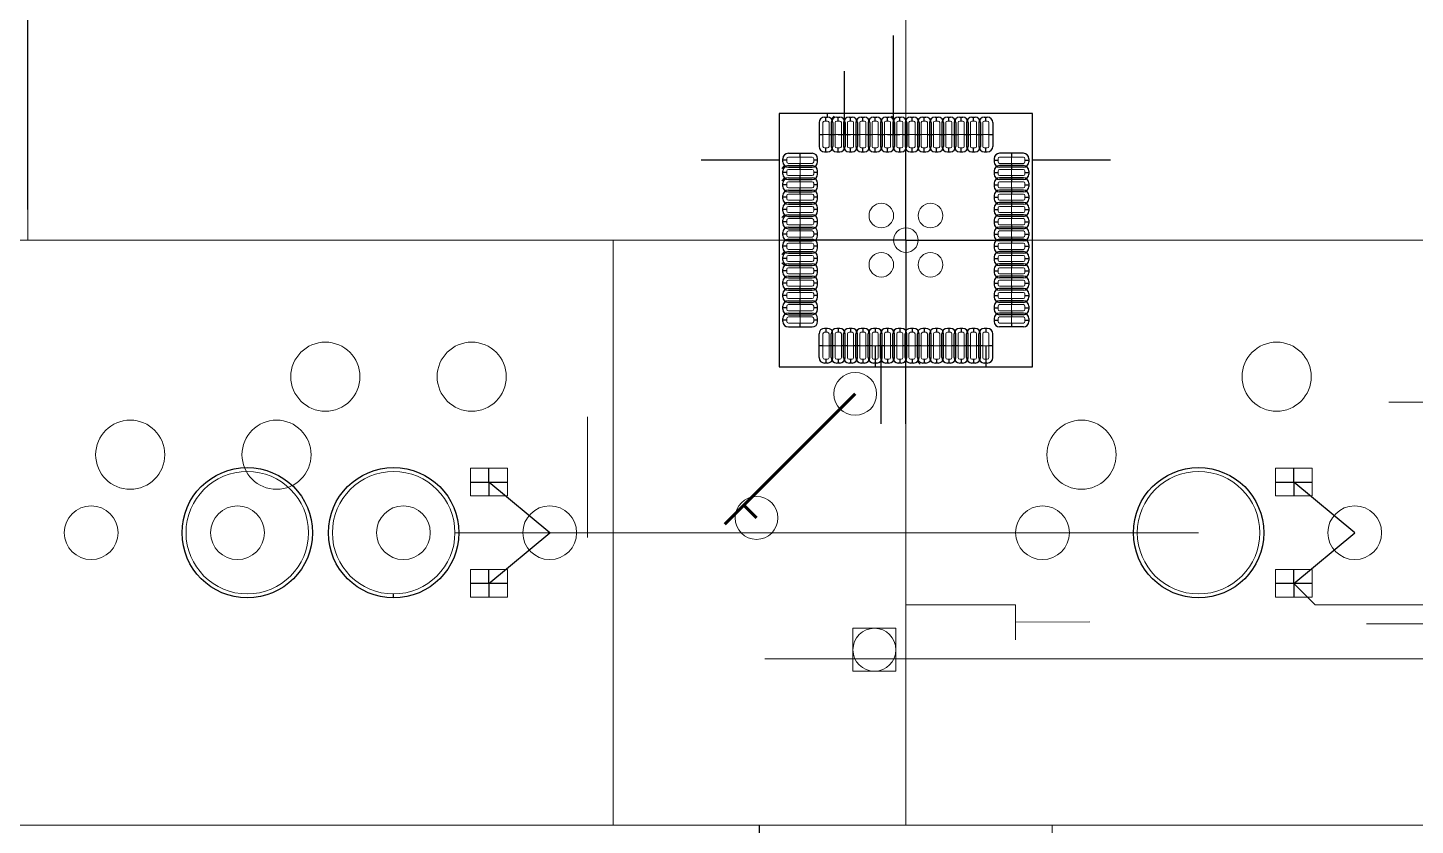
# Model space of a CAD drawing. Header units: millimetres. Extents: x -44 to 130, y -98 to 17.
# Drawn here: x -19.05 to 26.1, y -28.58 to -2.61 of the extents above; entities that cross this region are included whole.
import ezdxf

# ---------------------------------------------------------------- set-up
doc = ezdxf.new("R2010")
doc.units = ezdxf.units.MM
for name, color, linetype, lineweight, true_color in [('coponent footprints', 7, 'Continuous', 5, 0x000000), ('edge cuts', 2, 'Continuous', 25, 0xffff00), ('traces back 0.2mm', 94, 'Continuous', 20, 0x008000), ('traces back 0.6mm', 94, 'Continuous', 60, 0x008000), ('traces front 0.2mm', 14, 'Continuous', 20, 0x800000)]:
    doc.layers.add(name, color=color, linetype=linetype, lineweight=lineweight, true_color=true_color)
doc.layers.add('helplines', color=4, linetype='Continuous', true_color=0x00ffff)

msp = doc.modelspace()

# ---------------------------------------------------------------- linework, layer by layer
at = {"layer": 'coponent footprints'}
for p, q in [((-19.05, -9.525), (-19.05, 9.525)), ((9.525, -9.525), (9.525, 9.525)), ((6.825, -5.7), (6.825, -6.475)), ((6.875, -5.65), (6.975, -5.65)), ((7.025, -5.7), (7.025, -6.475)), ((7.225, -5.7), (7.225, -6.475)), ((7.275, -5.65), (7.375, -5.65)), ((7.425, -5.7), (7.425, -6.475)), ((7.625, -5.7), (7.625, -6.475)), ((7.675, -5.65), (7.775, -5.65)), ((7.825, -5.7), (7.825, -6.475)), ((8.025, -5.7), (8.025, -6.475)), ((8.075, -5.65), (8.175, -5.65)), ((8.225, -5.7), (8.225, -6.475)), ((8.425, -5.7), (8.425, -6.475)), ((8.475, -5.65), (8.575, -5.65)), ((8.625, -5.7), (8.625, -6.475)), ((8.825, -5.7), (8.825, -6.475)), ((8.875, -5.65), (8.975, -5.65)), ((9.025, -5.7), (9.025, -6.475)), ((9.225, -5.7), (9.225, -6.475)), ((9.275, -5.65), (9.375, -5.65)), ((9.425, -5.7), (9.425, -6.475)), ((9.625, -5.7), (9.625, -6.475)), ((9.675, -5.65), (9.775, -5.65)), ((9.825, -5.7), (9.825, -6.475)), ((10.025, -5.7), (10.025, -6.475)), ((10.075, -5.65), (10.175, -5.65)), ((10.225, -5.7), (10.225, -6.475)), ((10.425, -5.7), (10.425, -6.475)), ((10.475, -5.65), (10.575, -5.65)), ((10.625, -5.7), (10.625, -6.475)), ((10.825, -5.7), (10.825, -6.475)), ((10.875, -5.65), (10.975, -5.65)), ((11.025, -5.7), (11.025, -6.475)), ((11.225, -5.7), (11.225, -6.475)), ((11.275, -5.65), (11.375, -5.65)), ((11.425, -5.7), (11.425, -6.475)), ((11.625, -5.7), (11.625, -6.475)), ((11.675, -5.65), (11.775, -5.65)), ((11.825, -5.7), (11.825, -6.475)), ((12.025, -5.7), (12.025, -6.475)), ((12.075, -5.65), (12.175, -5.65)), ((12.225, -5.7), (12.225, -6.475)), ((6.825, -6.088), (7.025, -6.088)), ((7.225, -6.088), (7.425, -6.088)), ((7.625, -6.088), (7.825, -6.088)), ((8.025, -6.088), (8.225, -6.088)), ((8.425, -6.088), (8.625, -6.088)), ((8.825, -6.088), (9.025, -6.088)), ((9.225, -6.088), (9.425, -6.088)), ((9.625, -6.088), (9.825, -6.088)), ((10.025, -6.088), (10.225, -6.088)), ((10.425, -6.088), (10.625, -6.088)), ((10.825, -6.088), (11.025, -6.088)), ((11.225, -6.088), (11.425, -6.088)), ((11.625, -6.088), (11.825, -6.088)), ((12.025, -6.088), (12.225, -6.088)), ((6.875, -6.525), (6.975, -6.525)), ((7.275, -6.525), (7.375, -6.525)), ((7.675, -6.525), (7.775, -6.525)), ((8.075, -6.525), (8.175, -6.525)), ((8.475, -6.525), (8.575, -6.525)), ((8.875, -6.525), (8.975, -6.525)), ((9.275, -6.525), (9.375, -6.525)), ((9.675, -6.525), (9.775, -6.525)), ((10.075, -6.525), (10.175, -6.525)), ((10.475, -6.525), (10.575, -6.525)), ((10.875, -6.525), (10.975, -6.525)), ((11.275, -6.525), (11.375, -6.525)), ((11.675, -6.525), (11.775, -6.525)), ((12.075, -6.525), (12.175, -6.525)), ((5.65, -6.975), (5.65, -6.875)), ((5.7, -6.825), (6.475, -6.825)), ((5.7, -7.025), (6.475, -7.025)), ((6.087, -7.025), (6.087, -6.825)), ((6.525, -6.975), (6.525, -6.875)), ((12.525, -6.875), (12.525, -6.975)), ((13.35, -6.825), (12.575, -6.825)), ((13.35, -7.025), (12.575, -7.025)), ((12.962, -6.825), (12.962, -7.025)), ((13.4, -6.875), (13.4, -6.975)), ((5.65, -7.375), (5.65, -7.275)), ((5.65, -7.775), (5.65, -7.675)), ((5.7, -7.225), (6.475, -7.225)), ((5.7, -7.425), (6.475, -7.425)), ((5.7, -7.625), (6.475, -7.625)), ((6.087, -7.425), (6.087, -7.225)), ((6.087, -7.825), (6.087, -7.625)), ((6.525, -7.375), (6.525, -7.275)), ((6.525, -7.775), (6.525, -7.675)), ((12.525, -7.275), (12.525, -7.375)), ((12.525, -7.675), (12.525, -7.775)), ((13.35, -7.225), (12.575, -7.225)), ((13.35, -7.425), (12.575, -7.425)), ((13.35, -7.625), (12.575, -7.625)), ((12.962, -7.225), (12.962, -7.425)), ((12.962, -7.625), (12.962, -7.825)), ((13.4, -7.275), (13.4, -7.375)), ((13.4, -7.675), (13.4, -7.775)), ((5.65, -8.175), (5.65, -8.075)), ((5.7, -7.825), (6.475, -7.825)), ((5.7, -8.025), (6.475, -8.025)), ((6.087, -8.225), (6.087, -8.025)), ((6.525, -8.175), (6.525, -8.075)), ((12.525, -8.075), (12.525, -8.175)), ((13.35, -7.825), (12.575, -7.825)), ((13.35, -8.025), (12.575, -8.025)), ((12.962, -8.025), (12.962, -8.225)), ((13.4, -8.075), (13.4, -8.175)), ((5.65, -8.575), (5.65, -8.475)), ((5.7, -8.225), (6.475, -8.225)), ((5.7, -8.425), (6.475, -8.425)), ((6.087, -8.625), (6.087, -8.425)), ((6.525, -8.575), (6.525, -8.475)), ((12.525, -8.475), (12.525, -8.575)), ((13.35, -8.225), (12.575, -8.225)), ((13.35, -8.425), (12.575, -8.425)), ((12.962, -8.425), (12.962, -8.625)), ((13.4, -8.475), (13.4, -8.575)), ((5.65, -8.975), (5.65, -8.875)), ((5.7, -8.625), (6.475, -8.625)), ((5.7, -8.825), (6.475, -8.825)), ((5.7, -9.025), (6.475, -9.025)), ((6.087, -9.025), (6.087, -8.825)), ((6.525, -8.975), (6.525, -8.875)), ((12.525, -8.875), (12.525, -8.975)), ((13.35, -8.625), (12.575, -8.625)), ((13.35, -8.825), (12.575, -8.825)), ((13.35, -9.025), (12.575, -9.025)), ((12.962, -8.825), (12.962, -9.025)), ((13.4, -8.875), (13.4, -8.975)), ((5.65, -9.375), (5.65, -9.275)), ((5.7, -9.225), (6.475, -9.225)), ((5.7, -9.425), (6.475, -9.425)), ((6.087, -9.425), (6.087, -9.225)), ((6.525, -9.375), (6.525, -9.275)), ((12.525, -9.275), (12.525, -9.375)), ((13.35, -9.225), (12.575, -9.225)), ((13.35, -9.425), (12.575, -9.425)), ((12.962, -9.225), (12.962, -9.425)), ((13.4, -9.275), (13.4, -9.375)), ((-23.812, -9.525), (28.575, -9.525)), ((-23.812, -9.525), (0, -9.525)), ((0, -28.575), (0, -9.525)), ((5.65, -9.775), (5.65, -9.675)), ((5.7, -9.625), (6.475, -9.625)), ((5.7, -9.825), (6.475, -9.825)), ((6.087, -9.825), (6.087, -9.625)), ((6.525, -9.775), (6.525, -9.675)), ((9.525, -9.525), (9.525, -28.575)), ((12.525, -9.675), (12.525, -9.775)), ((13.35, -9.625), (12.575, -9.625)), ((13.35, -9.825), (12.575, -9.825)), ((12.962, -9.625), (12.962, -9.825)), ((13.4, -9.675), (13.4, -9.775)), ((5.65, -10.175), (5.65, -10.075)), ((5.7, -10.025), (6.475, -10.025)), ((5.7, -10.225), (6.475, -10.225)), ((6.087, -10.225), (6.087, -10.025)), ((6.525, -10.175), (6.525, -10.075)), ((12.525, -10.075), (12.525, -10.175)), ((13.35, -10.025), (12.575, -10.025)), ((13.35, -10.225), (12.575, -10.225)), ((12.962, -10.025), (12.962, -10.225)), ((13.4, -10.075), (13.4, -10.175)), ((5.65, -10.575), (5.65, -10.475)), ((5.7, -10.425), (6.475, -10.425)), ((5.7, -10.625), (6.475, -10.625)), ((5.7, -10.825), (6.475, -10.825)), ((6.087, -10.625), (6.087, -10.425)), ((6.087, -11.025), (6.087, -10.825)), ((6.525, -10.575), (6.525, -10.475)), ((12.525, -10.475), (12.525, -10.575)), ((13.35, -10.425), (12.575, -10.425)), ((13.35, -10.625), (12.575, -10.625)), ((13.35, -10.825), (12.575, -10.825)), ((12.962, -10.425), (12.962, -10.625)), ((12.962, -10.825), (12.962, -11.025)), ((13.4, -10.475), (13.4, -10.575)), ((5.65, -10.975), (5.65, -10.875)), ((5.65, -11.375), (5.65, -11.275)), ((5.7, -11.025), (6.475, -11.025)), ((5.7, -11.225), (6.475, -11.225)), ((6.087, -11.425), (6.087, -11.225)), ((6.525, -10.975), (6.525, -10.875)), ((6.525, -11.375), (6.525, -11.275)), ((12.525, -10.875), (12.525, -10.975)), ((12.525, -11.275), (12.525, -11.375)), ((13.35, -11.025), (12.575, -11.025)), ((13.35, -11.225), (12.575, -11.225)), ((12.962, -11.225), (12.962, -11.425)), ((13.4, -10.875), (13.4, -10.975)), ((13.4, -11.275), (13.4, -11.375)), ((5.65, -11.775), (5.65, -11.675)), ((5.7, -11.425), (6.475, -11.425)), ((5.7, -11.625), (6.475, -11.625)), ((6.087, -11.825), (6.087, -11.625)), ((6.525, -11.775), (6.525, -11.675)), ((12.525, -11.675), (12.525, -11.775)), ((13.35, -11.425), (12.575, -11.425)), ((13.35, -11.625), (12.575, -11.625)), ((12.962, -11.625), (12.962, -11.825)), ((13.4, -11.675), (13.4, -11.775)), ((5.65, -12.175), (5.65, -12.075)), ((5.7, -11.825), (6.475, -11.825)), ((5.7, -12.025), (6.475, -12.025)), ((6.087, -12.225), (6.087, -12.025)), ((6.525, -12.175), (6.525, -12.075)), ((12.525, -12.075), (12.525, -12.175)), ((13.35, -11.825), (12.575, -11.825)), ((13.35, -12.025), (12.575, -12.025)), ((12.962, -12.025), (12.962, -12.225)), ((13.4, -12.075), (13.4, -12.175)), ((5.7, -12.225), (6.475, -12.225)), ((6.825, -13.35), (6.825, -12.575)), ((6.975, -12.525), (6.875, -12.525)), ((7.025, -13.35), (7.025, -12.575)), ((7.225, -13.35), (7.225, -12.575)), ((7.375, -12.525), (7.275, -12.525)), ((7.425, -13.35), (7.425, -12.575)), ((7.625, -13.35), (7.625, -12.575)), ((7.775, -12.525), (7.675, -12.525)), ((7.825, -13.35), (7.825, -12.575)), ((8.025, -13.35), (8.025, -12.575)), ((8.175, -12.525), (8.075, -12.525)), ((8.225, -13.35), (8.225, -12.575)), ((8.425, -13.35), (8.425, -12.575)), ((8.575, -12.525), (8.475, -12.525)), ((8.625, -13.35), (8.625, -12.575)), ((8.825, -13.35), (8.825, -12.575)), ((8.975, -12.525), (8.875, -12.525)), ((9.025, -13.35), (9.025, -12.575)), ((9.225, -13.35), (9.225, -12.575)), ((9.375, -12.525), (9.275, -12.525)), ((9.425, -13.35), (9.425, -12.575)), ((9.625, -13.35), (9.625, -12.575)), ((9.775, -12.525), (9.675, -12.525)), ((9.825, -13.35), (9.825, -12.575)), ((10.025, -13.35), (10.025, -12.575)), ((10.175, -12.525), (10.075, -12.525)), ((10.225, -13.35), (10.225, -12.575)), ((10.425, -13.35), (10.425, -12.575)), ((10.575, -12.525), (10.475, -12.525)), ((10.625, -13.35), (10.625, -12.575)), ((10.825, -13.35), (10.825, -12.575)), ((10.975, -12.525), (10.875, -12.525)), ((11.025, -13.35), (11.025, -12.575)), ((11.225, -13.35), (11.225, -12.575)), ((11.375, -12.525), (11.275, -12.525)), ((11.425, -13.35), (11.425, -12.575)), ((11.625, -13.35), (11.625, -12.575)), ((11.775, -12.525), (11.675, -12.525)), ((11.825, -13.35), (11.825, -12.575)), ((12.025, -13.35), (12.025, -12.575)), ((12.175, -12.525), (12.075, -12.525)), ((12.225, -13.35), (12.225, -12.575)), ((13.35, -12.225), (12.575, -12.225)), ((7.025, -12.963), (6.825, -12.963)), ((7.425, -12.963), (7.225, -12.963)), ((7.825, -12.963), (7.625, -12.963)), ((8.225, -12.963), (8.025, -12.963)), ((8.625, -12.963), (8.425, -12.963)), ((9.025, -12.963), (8.825, -12.963)), ((9.425, -12.963), (9.225, -12.963)), ((9.825, -12.963), (9.625, -12.963)), ((10.225, -12.963), (10.025, -12.963)), ((10.625, -12.963), (10.425, -12.963)), ((11.025, -12.963), (10.825, -12.963)), ((11.425, -12.963), (11.225, -12.963)), ((11.825, -12.963), (11.625, -12.963)), ((12.225, -12.963), (12.025, -12.963)), ((6.975, -13.4), (6.875, -13.4)), ((7.375, -13.4), (7.275, -13.4)), ((7.775, -13.4), (7.675, -13.4)), ((8.175, -13.4), (8.075, -13.4)), ((8.575, -13.4), (8.475, -13.4)), ((8.975, -13.4), (8.875, -13.4)), ((9.375, -13.4), (9.275, -13.4)), ((9.775, -13.4), (9.675, -13.4)), ((10.175, -13.4), (10.075, -13.4)), ((10.575, -13.4), (10.475, -13.4)), ((10.975, -13.4), (10.875, -13.4)), ((11.375, -13.4), (11.275, -13.4)), ((11.775, -13.4), (11.675, -13.4)), ((12.175, -13.4), (12.075, -13.4)), ((-3.444, -16.95), (-4.644, -16.95)), ((-4.644, -17.85), (-4.644, -16.95)), ((-3.444, -17.85), (-3.444, -16.95)), ((22.749, -16.95), (21.549, -16.95)), ((21.549, -17.85), (21.549, -16.95)), ((22.749, -17.85), (22.749, -16.95)), ((-3.444, -17.85), (-4.644, -17.85)), ((22.749, -17.85), (21.549, -17.85)), ((-2.939, -19.05), (-5.15, -19.05)), ((8.501, -19.05), (9.525, -19.05)), ((-4.644, -20.25), (-3.444, -20.25)), ((-4.644, -21.15), (-4.644, -20.25)), ((-3.444, -21.15), (-3.444, -20.25)), ((21.549, -20.25), (22.749, -20.25)), ((21.549, -21.15), (21.549, -20.25)), ((22.749, -21.15), (22.749, -20.25)), ((-4.644, -21.15), (-3.444, -21.15)), ((21.549, -21.15), (22.749, -21.15)), ((7.803, -22.162), (7.803, -23.559)), ((7.803, -22.162), (9.2, -22.162)), ((9.2, -22.162), (9.2, -23.559)), ((7.803, -23.559), (9.2, -23.559)), ((-28.575, -28.575), (33.337, -28.575)), ((-23.812, -28.575), (0, -28.575)), ((14.287, -47.625), (14.287, -28.575))]:
    msp.add_line(p, q, dxfattribs=at)
for centre, radius in [((8.725, -8.725), 0.4), ((10.325, -8.725), 0.4), ((9.525, -9.525), 0.4), ((8.725, -10.325), 0.4), ((10.325, -10.325), 0.4), ((-9.366, -13.97), 1.125), ((-4.604, -13.97), 1.125), ((21.59, -13.97), 1.125), ((7.876, -14.53), 0.698), ((-15.716, -16.51), 1.125), ((-10.954, -16.51), 1.125), ((15.24, -16.51), 1.125), ((-11.906, -19.05), 1.994), ((-7.144, -19.05), 1.994), ((19.05, -19.05), 1.994), ((4.665, -18.57), 0.698), ((-16.986, -19.05), 0.875), ((-12.224, -19.05), 0.875), ((-6.826, -19.05), 0.875), ((-2.064, -19.05), 0.875), ((13.97, -19.05), 0.875), ((24.13, -19.05), 0.875), ((8.501, -22.86), 0.698)]:
    msp.add_circle(centre, radius, dxfattribs=at)
for centre, start, end in [((6.875, -5.7), 90, 180), ((6.975, -5.7), 0, 90), ((7.275, -5.7), 90, 180), ((7.375, -5.7), 0, 90), ((7.675, -5.7), 90, 180), ((7.775, -5.7), 0, 90), ((8.075, -5.7), 90, 180), ((8.175, -5.7), 0, 90), ((8.475, -5.7), 90, 180), ((8.575, -5.7), 0, 90), ((8.875, -5.7), 90, 180), ((8.975, -5.7), 0, 90), ((9.275, -5.7), 90, 180), ((9.375, -5.7), 0, 90), ((9.675, -5.7), 90, 180), ((9.775, -5.7), 0, 90), ((10.075, -5.7), 90, 180), ((10.175, -5.7), 0, 90), ((10.475, -5.7), 90, 180), ((10.575, -5.7), 0, 90), ((10.875, -5.7), 90, 180), ((10.975, -5.7), 0, 90), ((11.275, -5.7), 90, 180), ((11.375, -5.7), 0, 90), ((11.675, -5.7), 90, 180), ((11.775, -5.7), 0, 90), ((12.075, -5.7), 90, 180), ((12.175, -5.7), 0, 90), ((6.875, -6.475), 180, 270), ((6.975, -6.475), 270, 0), ((7.275, -6.475), 180, 270), ((7.375, -6.475), 270, 0), ((7.675, -6.475), 180, 270), ((7.775, -6.475), 270, 0), ((8.075, -6.475), 180, 270), ((8.175, -6.475), 270, 0), ((8.475, -6.475), 180, 270), ((8.575, -6.475), 270, 0), ((8.875, -6.475), 180, 270), ((8.975, -6.475), 270, 0), ((9.275, -6.475), 180, 270), ((9.375, -6.475), 270, 0), ((9.675, -6.475), 180, 270), ((9.775, -6.475), 270, 0), ((10.075, -6.475), 180, 270), ((10.175, -6.475), 270, 0), ((10.475, -6.475), 180, 270), ((10.575, -6.475), 270, 0), ((10.875, -6.475), 180, 270), ((10.975, -6.475), 270, 0), ((11.275, -6.475), 180, 270), ((11.375, -6.475), 270, 0), ((11.675, -6.475), 180, 270), ((11.775, -6.475), 270, 0), ((12.075, -6.475), 180, 270), ((12.175, -6.475), 270, 0), ((5.7, -6.875), 90, 180), ((5.7, -6.975), 180, 270), ((6.475, -6.875), 0, 90), ((6.475, -6.975), 270, 0), ((12.575, -6.875), 90, 180), ((12.575, -6.975), 180, 270), ((13.35, -6.875), 0, 90), ((13.35, -6.975), 270, 0), ((5.7, -7.275), 90, 180), ((5.7, -7.375), 180, 270), ((5.7, -7.675), 90, 180), ((6.475, -7.275), 0, 90), ((6.475, -7.375), 270, 0), ((6.475, -7.675), 0, 90), ((12.575, -7.275), 90, 180), ((12.575, -7.375), 180, 270), ((12.575, -7.675), 90, 180), ((13.35, -7.275), 0, 90), ((13.35, -7.375), 270, 0), ((13.35, -7.675), 0, 90), ((5.7, -7.775), 180, 270), ((5.7, -8.075), 90, 180), ((6.475, -7.775), 270, 0), ((6.475, -8.075), 0, 90), ((12.575, -7.775), 180, 270), ((12.575, -8.075), 90, 180), ((13.35, -7.775), 270, 0), ((13.35, -8.075), 0, 90), ((5.7, -8.175), 180, 270), ((5.7, -8.475), 90, 180), ((5.7, -8.575), 180, 270), ((6.475, -8.175), 270, 0), ((6.475, -8.475), 0, 90), ((6.475, -8.575), 270, 0), ((12.575, -8.175), 180, 270), ((12.575, -8.475), 90, 180), ((12.575, -8.575), 180, 270), ((13.35, -8.175), 270, 0), ((13.35, -8.475), 0, 90), ((13.35, -8.575), 270, 0), ((5.7, -8.875), 90, 180), ((5.7, -8.975), 180, 270), ((6.475, -8.875), 0, 90), ((6.475, -8.975), 270, 0), ((12.575, -8.875), 90, 180), ((12.575, -8.975), 180, 270), ((13.35, -8.875), 0, 90), ((13.35, -8.975), 270, 0), ((5.7, -9.275), 90, 180), ((5.7, -9.375), 180, 270), ((6.475, -9.275), 0, 90), ((6.475, -9.375), 270, 0), ((12.575, -9.275), 90, 180), ((12.575, -9.375), 180, 270), ((13.35, -9.275), 0, 90), ((13.35, -9.375), 270, 0), ((5.7, -9.675), 90, 180), ((5.7, -9.775), 180, 270), ((6.475, -9.675), 0, 90), ((6.475, -9.775), 270, 0), ((12.575, -9.675), 90, 180), ((12.575, -9.775), 180, 270), ((13.35, -9.675), 0, 90), ((13.35, -9.775), 270, 0), ((5.7, -10.075), 90, 180), ((5.7, -10.175), 180, 270), ((6.475, -10.075), 0, 90), ((6.475, -10.175), 270, 0), ((12.575, -10.075), 90, 180), ((12.575, -10.175), 180, 270), ((13.35, -10.075), 0, 90), ((13.35, -10.175), 270, 0), ((5.7, -10.475), 90, 180), ((5.7, -10.575), 180, 270), ((5.7, -10.875), 90, 180), ((6.475, -10.475), 0, 90), ((6.475, -10.575), 270, 0), ((6.475, -10.875), 0, 90), ((12.575, -10.475), 90, 180), ((12.575, -10.575), 180, 270), ((12.575, -10.875), 90, 180), ((13.35, -10.475), 0, 90), ((13.35, -10.575), 270, 0), ((13.35, -10.875), 0, 90), ((5.7, -10.975), 180, 270), ((5.7, -11.275), 90, 180), ((6.475, -10.975), 270, 0), ((6.475, -11.275), 0, 90), ((12.575, -10.975), 180, 270), ((12.575, -11.275), 90, 180), ((13.35, -10.975), 270, 0), ((13.35, -11.275), 0, 90), ((5.7, -11.375), 180, 270), ((5.7, -11.675), 90, 180), ((6.475, -11.375), 270, 0), ((6.475, -11.675), 0, 90), ((12.575, -11.375), 180, 270), ((12.575, -11.675), 90, 180), ((13.35, -11.375), 270, 0), ((13.35, -11.675), 0, 90), ((5.7, -11.775), 180, 270), ((5.7, -12.075), 90, 180), ((5.7, -12.175), 180, 270), ((6.475, -11.775), 270, 0), ((6.475, -12.075), 0, 90), ((6.475, -12.175), 270, 0), ((12.575, -11.775), 180, 270), ((12.575, -12.075), 90, 180), ((12.575, -12.175), 180, 270), ((13.35, -11.775), 270, 0), ((13.35, -12.075), 0, 90), ((13.35, -12.175), 270, 0), ((6.875, -12.575), 90, 180), ((6.975, -12.575), 0, 90), ((7.275, -12.575), 90, 180), ((7.375, -12.575), 0, 90), ((7.675, -12.575), 90, 180), ((7.775, -12.575), 0, 90), ((8.075, -12.575), 90, 180), ((8.175, -12.575), 0, 90), ((8.475, -12.575), 90, 180), ((8.575, -12.575), 0, 90), ((8.875, -12.575), 90, 180), ((8.975, -12.575), 0, 90), ((9.275, -12.575), 90, 180), ((9.375, -12.575), 0, 90), ((9.675, -12.575), 90, 180), ((9.775, -12.575), 0, 90), ((10.075, -12.575), 90, 180), ((10.175, -12.575), 0, 90), ((10.475, -12.575), 90, 180), ((10.575, -12.575), 0, 90), ((10.875, -12.575), 90, 180), ((10.975, -12.575), 0, 90), ((11.275, -12.575), 90, 180), ((11.375, -12.575), 0, 90), ((11.675, -12.575), 90, 180), ((11.775, -12.575), 0, 90), ((12.075, -12.575), 90, 180), ((12.175, -12.575), 0, 90), ((6.875, -13.35), 180, 270), ((6.975, -13.35), 270, 0), ((7.275, -13.35), 180, 270), ((7.375, -13.35), 270, 0), ((7.675, -13.35), 180, 270), ((7.775, -13.35), 270, 0), ((8.075, -13.35), 180, 270), ((8.175, -13.35), 270, 0), ((8.475, -13.35), 180, 270), ((8.575, -13.35), 270, 0), ((8.875, -13.35), 180, 270), ((8.975, -13.35), 270, 0), ((9.275, -13.35), 180, 270), ((9.375, -13.35), 270, 0), ((9.675, -13.35), 180, 270), ((9.775, -13.35), 270, 0), ((10.075, -13.35), 180, 270), ((10.175, -13.35), 270, 0), ((10.475, -13.35), 180, 270), ((10.575, -13.35), 270, 0), ((10.875, -13.35), 180, 270), ((10.975, -13.35), 270, 0), ((11.275, -13.35), 180, 270), ((11.375, -13.35), 270, 0), ((11.675, -13.35), 180, 270), ((11.775, -13.35), 270, 0), ((12.075, -13.35), 180, 270), ((12.175, -13.35), 270, 0)]:
    msp.add_arc(centre, 0.05, start, end, dxfattribs=at)
at = {"layer": 'edge cuts', "linetype": 'Continuous'}
msp.add_line((-19.05, -8.525), (-19.05, 8.525), dxfattribs=at)
at = {"layer": 'helplines'}
for p, q in [((9.125, -5.405), (9.125, -2.865)), ((7.525, -4.485), (7.525, -4.025)), ((9.125, -4.485), (9.125, -4.025)), ((7.525, -4.945), (7.525, -4.485)), ((9.125, -4.945), (9.125, -4.485)), ((7.525, -5.405), (7.525, -4.945)), ((9.125, -5.405), (9.125, -4.945)), ((13.645, -5.405), (5.405, -5.405)), ((5.405, -5.405), (5.405, -13.645)), ((7.725, -5.405), (7.325, -5.405)), ((7.525, -6.088), (7.525, -5.405)), ((9.125, -6.088), (9.125, -5.405)), ((13.645, -13.645), (13.645, -5.405)), ((6.698, -5.7), (6.698, -6.475)), ((6.875, -5.523), (6.975, -5.523)), ((6.925, -5.65), (6.925, -5.523)), ((6.975, -5.523), (6.975, -5.423)), ((7.098, -5.7), (7.098, -6.475)), ((7.1, -5.575), (7.19, -5.485)), ((7.152, -5.7), (7.152, -6.475)), ((7.275, -5.523), (7.375, -5.523)), ((7.325, -5.65), (7.325, -5.523)), ((7.498, -5.7), (7.498, -6.475)), ((7.552, -5.7), (7.552, -6.475)), ((7.675, -5.523), (7.775, -5.523)), ((7.725, -5.65), (7.725, -5.523)), ((7.898, -5.7), (7.898, -6.475)), ((7.952, -5.7), (7.952, -6.475)), ((8.075, -5.523), (8.175, -5.523)), ((8.125, -5.65), (8.125, -5.523)), ((8.298, -5.7), (8.298, -6.475)), ((8.352, -5.7), (8.352, -6.475)), ((8.475, -5.523), (8.575, -5.523)), ((8.525, -5.65), (8.525, -5.523)), ((8.698, -5.7), (8.698, -6.475)), ((8.752, -5.7), (8.752, -6.475)), ((8.875, -5.523), (8.975, -5.523)), ((8.925, -5.65), (8.925, -5.523)), ((9.15, -5.575), (9.06, -5.485)), ((9.098, -5.7), (9.098, -6.475)), ((9.152, -5.7), (9.152, -6.475)), ((9.275, -5.523), (9.375, -5.523)), ((9.325, -5.65), (9.325, -5.523)), ((9.498, -5.7), (9.498, -6.475)), ((9.552, -5.7), (9.552, -6.475)), ((9.675, -5.523), (9.775, -5.523)), ((9.725, -5.65), (9.725, -5.523)), ((9.898, -5.7), (9.898, -6.475)), ((9.952, -5.7), (9.952, -6.475)), ((10.075, -5.523), (10.175, -5.523)), ((10.125, -5.65), (10.125, -5.523)), ((10.298, -5.7), (10.298, -6.475)), ((10.352, -5.7), (10.352, -6.475)), ((10.475, -5.523), (10.575, -5.523)), ((10.525, -5.65), (10.525, -5.523)), ((10.698, -5.7), (10.698, -6.475)), ((10.752, -5.7), (10.752, -6.475)), ((10.875, -5.523), (10.975, -5.523)), ((10.925, -5.65), (10.925, -5.523)), ((11.098, -5.7), (11.098, -6.475)), ((11.152, -5.7), (11.152, -6.475)), ((11.275, -5.523), (11.375, -5.523)), ((11.325, -5.65), (11.325, -5.523)), ((11.498, -5.7), (11.498, -6.475)), ((11.552, -5.7), (11.552, -6.475)), ((11.675, -5.523), (11.775, -5.523)), ((11.725, -5.65), (11.725, -5.523)), ((11.898, -5.7), (11.898, -6.475)), ((11.952, -5.7), (11.952, -6.475)), ((12.075, -5.523), (12.175, -5.523)), ((12.125, -5.65), (12.125, -5.523)), ((12.352, -5.7), (12.352, -6.475)), ((6.698, -6.088), (6.825, -6.088)), ((7.025, -6.088), (7.152, -6.088)), ((7.098, -6.088), (7.225, -6.088)), ((7.325, -6.088), (7.725, -6.088)), ((7.425, -6.088), (7.552, -6.088)), ((7.498, -6.088), (7.625, -6.088)), ((7.825, -6.088), (7.952, -6.088)), ((7.898, -6.088), (8.025, -6.088)), ((7.898, -6.088), (7.952, -6.088)), ((8.225, -6.088), (8.352, -6.088)), ((8.298, -6.088), (8.425, -6.088)), ((8.625, -6.088), (8.752, -6.088)), ((8.698, -6.088), (8.825, -6.088)), ((8.925, -6.088), (9.325, -6.088)), ((9.025, -6.088), (9.152, -6.088)), ((9.098, -6.088), (9.225, -6.088)), ((9.425, -6.088), (9.552, -6.088)), ((9.498, -6.088), (9.625, -6.088)), ((9.525, -9.525), (9.525, -6.088)), ((9.825, -6.088), (9.952, -6.088)), ((9.898, -6.088), (10.025, -6.088)), ((10.225, -6.088), (10.352, -6.088)), ((10.298, -6.088), (10.425, -6.088)), ((10.625, -6.088), (10.752, -6.088)), ((10.698, -6.088), (10.825, -6.088)), ((11.025, -6.088), (11.152, -6.088)), ((11.098, -6.088), (11.225, -6.088)), ((11.425, -6.088), (11.552, -6.088)), ((11.498, -6.088), (11.625, -6.088)), ((11.825, -6.088), (11.952, -6.088)), ((11.898, -6.088), (12.025, -6.088)), ((12.225, -6.088), (12.352, -6.088)), ((5.7, -6.698), (6.475, -6.698)), ((6.087, -6.825), (6.087, -6.698)), ((6.875, -6.652), (6.975, -6.652)), ((6.925, -6.652), (6.925, -6.525)), ((7.275, -6.652), (7.375, -6.652)), ((7.325, -6.652), (7.325, -6.525)), ((7.675, -6.652), (7.775, -6.652)), ((7.725, -6.652), (7.725, -6.525)), ((8.075, -6.652), (8.175, -6.652)), ((8.125, -6.652), (8.125, -6.525)), ((8.475, -6.652), (8.575, -6.652)), ((8.525, -6.652), (8.525, -6.525)), ((8.875, -6.652), (8.975, -6.652)), ((8.925, -6.652), (8.925, -6.525)), ((9.275, -6.652), (9.375, -6.652)), ((9.325, -6.652), (9.325, -6.525)), ((9.675, -6.652), (9.775, -6.652)), ((9.725, -6.652), (9.725, -6.525)), ((10.075, -6.652), (10.175, -6.652)), ((10.125, -6.652), (10.125, -6.525)), ((10.475, -6.652), (10.575, -6.652)), ((10.525, -6.652), (10.525, -6.525)), ((10.875, -6.652), (10.975, -6.652)), ((10.925, -6.652), (10.925, -6.525)), ((11.275, -6.652), (11.375, -6.652)), ((11.325, -6.652), (11.325, -6.525)), ((11.675, -6.652), (11.775, -6.652)), ((11.725, -6.652), (11.725, -6.525)), ((12.075, -6.652), (12.175, -6.652)), ((12.125, -6.652), (12.125, -6.525)), ((13.35, -6.698), (12.575, -6.698)), ((12.962, -6.698), (12.962, -6.825)), ((5.405, -6.925), (2.865, -6.925)), ((5.485, -7.19), (5.575, -7.1)), ((5.523, -6.975), (5.523, -6.875)), ((5.65, -6.925), (5.523, -6.925)), ((5.7, -7.098), (6.475, -7.098)), ((5.7, -7.152), (6.475, -7.152)), ((6.087, -7.152), (6.087, -7.025)), ((6.087, -7.225), (6.087, -7.098)), ((6.652, -6.925), (6.525, -6.925)), ((6.652, -6.975), (6.652, -6.875)), ((12.398, -6.875), (12.398, -6.975)), ((12.398, -6.925), (12.525, -6.925)), ((13.35, -7.098), (12.575, -7.098)), ((13.35, -7.152), (12.575, -7.152)), ((12.962, -7.025), (12.962, -7.152)), ((12.962, -7.098), (12.962, -7.225)), ((13.4, -6.925), (13.527, -6.925)), ((13.527, -6.875), (13.527, -6.975)), ((16.185, -6.925), (13.645, -6.925)), ((5.485, -7.59), (5.575, -7.5)), ((5.523, -7.375), (5.523, -7.275)), ((5.65, -7.325), (5.523, -7.325)), ((5.523, -7.775), (5.523, -7.675)), ((5.7, -7.498), (6.475, -7.498)), ((5.7, -7.552), (6.475, -7.552)), ((6.087, -7.552), (6.087, -7.425)), ((6.087, -7.625), (6.087, -7.498)), ((6.652, -7.325), (6.525, -7.325)), ((6.652, -7.375), (6.652, -7.275)), ((6.652, -7.775), (6.652, -7.675)), ((12.398, -7.275), (12.398, -7.375)), ((12.398, -7.325), (12.525, -7.325)), ((12.398, -7.675), (12.398, -7.775)), ((13.35, -7.498), (12.575, -7.498)), ((13.35, -7.552), (12.575, -7.552)), ((12.962, -7.425), (12.962, -7.552)), ((12.962, -7.498), (12.962, -7.625)), ((13.4, -7.325), (13.527, -7.325)), ((13.527, -7.275), (13.527, -7.375)), ((13.527, -7.675), (13.527, -7.775)), ((5.65, -7.725), (5.523, -7.725)), ((5.523, -8.175), (5.523, -8.075)), ((5.65, -8.125), (5.523, -8.125)), ((5.7, -7.898), (6.475, -7.898)), ((5.7, -7.952), (6.475, -7.952)), ((6.087, -7.952), (6.087, -7.825)), ((6.087, -8.025), (6.087, -7.898)), ((6.652, -7.725), (6.525, -7.725)), ((6.652, -8.125), (6.525, -8.125)), ((6.652, -8.175), (6.652, -8.075)), ((12.398, -7.725), (12.525, -7.725)), ((12.398, -8.075), (12.398, -8.175)), ((12.398, -8.125), (12.525, -8.125)), ((13.35, -7.898), (12.575, -7.898)), ((13.35, -7.952), (12.575, -7.952)), ((12.962, -7.825), (12.962, -7.952)), ((12.962, -7.898), (12.962, -8.025)), ((12.962, -7.898), (12.962, -7.952)), ((13.4, -7.725), (13.527, -7.725)), ((13.4, -8.125), (13.527, -8.125)), ((13.527, -8.075), (13.527, -8.175)), ((5.523, -8.575), (5.523, -8.475)), ((5.65, -8.525), (5.523, -8.525)), ((5.7, -8.298), (6.475, -8.298)), ((5.7, -8.352), (6.475, -8.352)), ((6.087, -8.352), (6.087, -8.225)), ((6.087, -8.425), (6.087, -8.298)), ((6.652, -8.525), (6.525, -8.525)), ((6.652, -8.575), (6.652, -8.475)), ((12.398, -8.475), (12.398, -8.575)), ((12.398, -8.525), (12.525, -8.525)), ((13.35, -8.298), (12.575, -8.298)), ((13.35, -8.352), (12.575, -8.352)), ((12.962, -8.225), (12.962, -8.352)), ((12.962, -8.298), (12.962, -8.425)), ((13.4, -8.525), (13.527, -8.525)), ((13.527, -8.475), (13.527, -8.575)), ((5.485, -8.79), (5.575, -8.7)), ((5.523, -8.975), (5.523, -8.875)), ((5.65, -8.925), (5.523, -8.925)), ((5.7, -8.698), (6.475, -8.698)), ((5.7, -8.752), (6.475, -8.752)), ((6.087, -8.752), (6.087, -8.625)), ((6.087, -8.825), (6.087, -8.698)), ((6.087, -9.152), (6.087, -9.025)), ((6.652, -8.925), (6.525, -8.925)), ((6.652, -8.975), (6.652, -8.875)), ((12.398, -8.875), (12.398, -8.975)), ((12.398, -8.925), (12.525, -8.925)), ((13.35, -8.698), (12.575, -8.698)), ((13.35, -8.752), (12.575, -8.752)), ((12.962, -8.625), (12.962, -8.752)), ((12.962, -8.698), (12.962, -8.825)), ((12.962, -9.025), (12.962, -9.152)), ((13.4, -8.925), (13.527, -8.925)), ((13.527, -8.875), (13.527, -8.975)), ((5.523, -9.375), (5.523, -9.275)), ((5.65, -9.325), (5.523, -9.325)), ((5.7, -9.098), (6.475, -9.098)), ((5.7, -9.152), (6.475, -9.152)), ((6.087, -9.225), (6.087, -9.098)), ((6.087, -9.552), (6.087, -9.425)), ((6.652, -9.325), (6.525, -9.325)), ((6.652, -9.375), (6.652, -9.275)), ((12.398, -9.275), (12.398, -9.375)), ((12.398, -9.325), (12.525, -9.325)), ((13.35, -9.098), (12.575, -9.098)), ((13.35, -9.152), (12.575, -9.152)), ((12.962, -9.098), (12.962, -9.225)), ((12.962, -9.425), (12.962, -9.552)), ((13.4, -9.325), (13.527, -9.325)), ((13.527, -9.275), (13.527, -9.375)), ((5.575, -9.9), (5.485, -9.99)), ((5.523, -9.775), (5.523, -9.675)), ((5.65, -9.725), (5.523, -9.725)), ((5.7, -9.498), (6.475, -9.498)), ((5.7, -9.552), (6.475, -9.552)), ((5.7, -9.898), (6.475, -9.898)), ((6.087, -9.625), (6.087, -9.498)), ((9.525, -9.525), (6.087, -9.525)), ((6.087, -9.952), (6.087, -9.825)), ((6.087, -10.025), (6.087, -9.898)), ((6.652, -9.725), (6.525, -9.725)), ((6.652, -9.775), (6.652, -9.675)), ((9.525, -9.525), (9.525, -12.963)), ((9.525, -9.525), (12.962, -9.525)), ((12.398, -9.675), (12.398, -9.775)), ((12.398, -9.725), (12.525, -9.725)), ((13.35, -9.498), (12.575, -9.498)), ((13.35, -9.552), (12.575, -9.552)), ((13.35, -9.898), (12.575, -9.898)), ((12.962, -9.498), (12.962, -9.625)), ((12.962, -9.898), (12.962, -10.025)), ((12.962, -9.825), (12.962, -9.952)), ((13.4, -9.725), (13.527, -9.725)), ((13.527, -9.675), (13.527, -9.775)), ((5.485, -10.26), (5.575, -10.35)), ((5.523, -10.175), (5.523, -10.075)), ((5.65, -10.125), (5.523, -10.125)), ((5.7, -9.952), (6.475, -9.952)), ((5.7, -10.298), (6.475, -10.298)), ((5.7, -10.352), (6.475, -10.352)), ((6.087, -10.352), (6.087, -10.225)), ((6.087, -10.425), (6.087, -10.298)), ((6.652, -10.125), (6.525, -10.125)), ((6.652, -10.175), (6.652, -10.075)), ((12.398, -10.075), (12.398, -10.175)), ((12.398, -10.125), (12.525, -10.125)), ((13.35, -9.952), (12.575, -9.952)), ((13.35, -10.298), (12.575, -10.298)), ((13.35, -10.352), (12.575, -10.352)), ((12.962, -10.225), (12.962, -10.352)), ((12.962, -10.298), (12.962, -10.425)), ((13.4, -10.125), (13.527, -10.125)), ((13.527, -10.075), (13.527, -10.175)), ((5.523, -10.575), (5.523, -10.475)), ((5.65, -10.525), (5.523, -10.525)), ((5.7, -10.698), (6.475, -10.698)), ((5.7, -10.752), (6.475, -10.752)), ((6.087, -10.752), (6.087, -10.625)), ((6.087, -10.825), (6.087, -10.698)), ((6.652, -10.525), (6.525, -10.525)), ((6.652, -10.575), (6.652, -10.475)), ((12.398, -10.475), (12.398, -10.575)), ((12.398, -10.525), (12.525, -10.525)), ((13.35, -10.698), (12.575, -10.698)), ((13.35, -10.752), (12.575, -10.752)), ((12.962, -10.625), (12.962, -10.752)), ((12.962, -10.698), (12.962, -10.825)), ((13.4, -10.525), (13.527, -10.525)), ((13.527, -10.475), (13.527, -10.575)), ((5.523, -10.975), (5.523, -10.875)), ((5.65, -10.925), (5.523, -10.925)), ((5.523, -11.375), (5.523, -11.275)), ((5.7, -11.098), (6.475, -11.098)), ((5.7, -11.152), (6.475, -11.152)), ((6.087, -11.152), (6.087, -11.025)), ((6.087, -11.225), (6.087, -11.098)), ((6.087, -11.152), (6.087, -11.098)), ((6.652, -10.925), (6.525, -10.925)), ((6.652, -10.975), (6.652, -10.875)), ((6.652, -11.375), (6.652, -11.275)), ((12.398, -10.875), (12.398, -10.975)), ((12.398, -10.925), (12.525, -10.925)), ((12.398, -11.275), (12.398, -11.375)), ((13.35, -11.098), (12.575, -11.098)), ((13.35, -11.152), (12.575, -11.152)), ((12.962, -11.025), (12.962, -11.152)), ((12.962, -11.098), (12.962, -11.225)), ((13.4, -10.925), (13.527, -10.925)), ((13.527, -10.875), (13.527, -10.975)), ((13.527, -11.275), (13.527, -11.375)), ((5.65, -11.325), (5.523, -11.325)), ((5.523, -11.775), (5.523, -11.675)), ((5.65, -11.725), (5.523, -11.725)), ((5.7, -11.498), (6.475, -11.498)), ((5.7, -11.552), (6.475, -11.552)), ((6.087, -11.552), (6.087, -11.425)), ((6.087, -11.625), (6.087, -11.498)), ((6.652, -11.325), (6.525, -11.325)), ((6.652, -11.725), (6.525, -11.725)), ((6.652, -11.775), (6.652, -11.675)), ((12.398, -11.325), (12.525, -11.325)), ((12.398, -11.675), (12.398, -11.775)), ((12.398, -11.725), (12.525, -11.725)), ((13.35, -11.498), (12.575, -11.498)), ((13.35, -11.552), (12.575, -11.552)), ((12.962, -11.425), (12.962, -11.552)), ((12.962, -11.498), (12.962, -11.625)), ((13.4, -11.325), (13.527, -11.325)), ((13.4, -11.725), (13.527, -11.725)), ((13.527, -11.675), (13.527, -11.775)), ((5.523, -12.175), (5.523, -12.075)), ((5.65, -12.125), (5.523, -12.125)), ((5.7, -11.898), (6.475, -11.898)), ((5.7, -11.952), (6.475, -11.952)), ((6.087, -11.952), (6.087, -11.825)), ((6.087, -12.025), (6.087, -11.898)), ((6.652, -12.125), (6.525, -12.125)), ((6.652, -12.175), (6.652, -12.075)), ((12.398, -12.075), (12.398, -12.175)), ((12.398, -12.125), (12.525, -12.125)), ((13.35, -11.898), (12.575, -11.898)), ((13.35, -11.952), (12.575, -11.952)), ((12.962, -11.825), (12.962, -11.952)), ((12.962, -11.898), (12.962, -12.025)), ((13.4, -12.125), (13.527, -12.125)), ((13.527, -12.075), (13.527, -12.175)), ((5.7, -12.352), (6.475, -12.352)), ((6.087, -12.352), (6.087, -12.225)), ((6.698, -13.35), (6.698, -12.575)), ((6.975, -12.398), (6.875, -12.398)), ((6.925, -12.398), (6.925, -12.525)), ((7.098, -13.35), (7.098, -12.575)), ((7.152, -13.35), (7.152, -12.575)), ((7.375, -12.398), (7.275, -12.398)), ((7.325, -12.398), (7.325, -12.525)), ((7.498, -13.35), (7.498, -12.575)), ((7.552, -13.35), (7.552, -12.575)), ((7.775, -12.398), (7.675, -12.398)), ((7.725, -12.398), (7.725, -12.525)), ((7.898, -13.35), (7.898, -12.575)), ((7.952, -13.35), (7.952, -12.575)), ((8.175, -12.398), (8.075, -12.398)), ((8.125, -12.398), (8.125, -12.525)), ((8.298, -13.35), (8.298, -12.575)), ((8.352, -13.35), (8.352, -12.575)), ((8.575, -12.398), (8.475, -12.398)), ((8.525, -12.398), (8.525, -12.525)), ((8.698, -13.35), (8.698, -12.575)), ((8.752, -13.35), (8.752, -12.575)), ((8.975, -12.398), (8.875, -12.398)), ((8.925, -12.398), (8.925, -12.525)), ((9.098, -13.35), (9.098, -12.575)), ((9.152, -13.35), (9.152, -12.575)), ((9.375, -12.398), (9.275, -12.398)), ((9.325, -12.398), (9.325, -12.525)), ((9.498, -13.35), (9.498, -12.575)), ((9.552, -13.35), (9.552, -12.575)), ((9.775, -12.398), (9.675, -12.398)), ((9.725, -12.398), (9.725, -12.525)), ((9.898, -13.35), (9.898, -12.575)), ((9.952, -13.35), (9.952, -12.575)), ((10.175, -12.398), (10.075, -12.398)), ((10.125, -12.398), (10.125, -12.525)), ((10.298, -13.35), (10.298, -12.575)), ((10.352, -13.35), (10.352, -12.575)), ((10.575, -12.398), (10.475, -12.398)), ((10.525, -12.398), (10.525, -12.525)), ((10.698, -13.35), (10.698, -12.575)), ((10.752, -13.35), (10.752, -12.575)), ((10.975, -12.398), (10.875, -12.398)), ((10.925, -12.398), (10.925, -12.525)), ((11.098, -13.35), (11.098, -12.575)), ((11.152, -13.35), (11.152, -12.575)), ((11.375, -12.398), (11.275, -12.398)), ((11.325, -12.398), (11.325, -12.525)), ((11.498, -13.35), (11.498, -12.575)), ((11.552, -13.35), (11.552, -12.575)), ((11.775, -12.398), (11.675, -12.398)), ((11.725, -12.398), (11.725, -12.525)), ((11.898, -13.35), (11.898, -12.575)), ((11.952, -13.35), (11.952, -12.575)), ((12.175, -12.398), (12.075, -12.398)), ((12.125, -12.398), (12.125, -12.525)), ((12.352, -13.35), (12.352, -12.575)), ((13.35, -12.352), (12.575, -12.352)), ((12.962, -12.225), (12.962, -12.352)), ((6.825, -12.963), (6.698, -12.963)), ((7.152, -12.963), (7.025, -12.963)), ((7.225, -12.963), (7.098, -12.963)), ((7.552, -12.963), (7.425, -12.963)), ((7.625, -12.963), (7.498, -12.963)), ((7.952, -12.963), (7.825, -12.963)), ((8.025, -12.963), (7.898, -12.963)), ((8.352, -12.963), (8.225, -12.963)), ((8.425, -12.963), (8.298, -12.963)), ((8.525, -12.963), (8.525, -13.645)), ((8.752, -12.963), (8.625, -12.963)), ((8.825, -12.963), (8.698, -12.963)), ((8.725, -15.503), (8.725, -12.963)), ((9.152, -12.963), (9.025, -12.963)), ((9.225, -12.963), (9.098, -12.963)), ((9.552, -12.963), (9.425, -12.963)), ((9.625, -12.963), (9.498, -12.963)), ((9.525, -15.503), (9.525, -12.963)), ((9.952, -12.963), (9.825, -12.963)), ((10.025, -12.963), (9.898, -12.963)), ((10.352, -12.963), (10.225, -12.963)), ((10.425, -12.963), (10.298, -12.963)), ((10.752, -12.963), (10.625, -12.963)), ((10.825, -12.963), (10.698, -12.963)), ((11.152, -12.963), (11.025, -12.963)), ((11.225, -12.963), (11.098, -12.963)), ((11.152, -12.963), (11.098, -12.963)), ((11.552, -12.963), (11.425, -12.963)), ((11.625, -12.963), (11.498, -12.963)), ((11.952, -12.963), (11.825, -12.963)), ((12.025, -12.963), (11.898, -12.963)), ((12.125, -12.963), (12.125, -13.645)), ((12.352, -12.963), (12.225, -12.963)), ((6.975, -13.527), (6.875, -13.527)), ((6.925, -13.4), (6.925, -13.527)), ((7.375, -13.527), (7.275, -13.527)), ((7.325, -13.4), (7.325, -13.527)), ((7.775, -13.527), (7.675, -13.527)), ((7.725, -13.4), (7.725, -13.527)), ((8.175, -13.527), (8.075, -13.527)), ((8.125, -13.4), (8.125, -13.527)), ((8.575, -13.527), (8.475, -13.527)), ((8.525, -13.4), (8.525, -13.527)), ((8.975, -13.527), (8.875, -13.527)), ((8.925, -13.4), (8.925, -13.527)), ((9.375, -13.527), (9.275, -13.527)), ((9.325, -13.4), (9.325, -13.527)), ((9.775, -13.527), (9.675, -13.527)), ((9.725, -13.4), (9.725, -13.527)), ((9.9, -13.475), (9.99, -13.565)), ((10.175, -13.527), (10.075, -13.527)), ((10.125, -13.4), (10.125, -13.527)), ((10.575, -13.527), (10.475, -13.527)), ((10.525, -13.4), (10.525, -13.527)), ((10.975, -13.527), (10.875, -13.527)), ((10.925, -13.4), (10.925, -13.527)), ((11.375, -13.527), (11.275, -13.527)), ((11.325, -13.4), (11.325, -13.527)), ((11.775, -13.527), (11.675, -13.527)), ((11.725, -13.4), (11.725, -13.527)), ((12.175, -13.527), (12.075, -13.527)), ((12.125, -13.4), (12.125, -13.527)), ((5.405, -13.645), (13.645, -13.645)), ((-4.044, -17.4), (-4.044, -16.95)), ((22.149, -17.4), (22.149, -16.95)), ((-4.644, -17.4), (-4.044, -17.4)), ((-4.044, -17.4), (-4.044, -17.85)), ((-4.044, -17.4), (-3.444, -17.4)), ((-2.064, -19.05), (-4.044, -17.4)), ((21.549, -17.4), (22.149, -17.4)), ((22.149, -17.4), (22.149, -17.85)), ((22.149, -17.4), (22.749, -17.4)), ((24.13, -19.05), (22.149, -17.4)), ((-4.044, -20.7), (-2.064, -19.05)), ((22.149, -20.7), (24.13, -19.05)), ((-4.044, -20.7), (-4.044, -20.25)), ((22.149, -20.7), (22.149, -20.25)), ((-4.044, -20.7), (-4.644, -20.7)), ((-4.044, -20.7), (-4.044, -21.15)), ((-3.444, -20.7), (-4.044, -20.7)), ((22.149, -20.7), (21.549, -20.7)), ((22.149, -20.7), (22.149, -21.15)), ((22.749, -20.7), (22.149, -20.7)), ((-7.144, -21.171), (-7.144, -21.044)), ((4.762, -31.115), (4.762, -28.575))]:
    msp.add_line(p, q, dxfattribs=at)
for centre in [(-11.906, -19.05), (-7.144, -19.05), (19.05, -19.05)]:
    msp.add_circle(centre, 2.121, dxfattribs=at)
for centre, start, end in [((6.875, -5.7), 90, 180), ((6.975, -5.7), 0, 90), ((7.275, -5.7), 90, 180), ((7.375, -5.7), 0, 90), ((7.675, -5.7), 90, 180), ((7.775, -5.7), 0, 90), ((8.075, -5.7), 90, 180), ((8.175, -5.7), 0, 90), ((8.475, -5.7), 90, 180), ((8.575, -5.7), 0, 90), ((8.875, -5.7), 90, 180), ((8.975, -5.7), 0, 90), ((9.275, -5.7), 90, 180), ((9.375, -5.7), 0, 90), ((9.675, -5.7), 90, 180), ((9.775, -5.7), 0, 90), ((10.075, -5.7), 90, 180), ((10.175, -5.7), 0, 90), ((10.475, -5.7), 90, 180), ((10.575, -5.7), 0, 90), ((10.875, -5.7), 90, 180), ((10.975, -5.7), 0, 90), ((11.275, -5.7), 90, 180), ((11.375, -5.7), 0, 90), ((11.675, -5.7), 90, 180), ((11.775, -5.7), 0, 90), ((12.075, -5.7), 90, 180), ((12.175, -5.7), 0, 90), ((5.7, -6.875), 90, 180), ((6.475, -6.875), 0, 90), ((6.875, -6.475), 180, 270), ((6.975, -6.475), 270, 0), ((7.275, -6.475), 180, 270), ((7.375, -6.475), 270, 0), ((7.675, -6.475), 180, 270), ((7.775, -6.475), 270, 0), ((8.075, -6.475), 180, 270), ((8.175, -6.475), 270, 0), ((8.475, -6.475), 180, 270), ((8.575, -6.475), 270, 0), ((8.875, -6.475), 180, 270), ((8.975, -6.475), 270, 0), ((9.275, -6.475), 180, 270), ((9.375, -6.475), 270, 0), ((9.675, -6.475), 180, 270), ((9.775, -6.475), 270, 0), ((10.075, -6.475), 180, 270), ((10.175, -6.475), 270, 0), ((10.475, -6.475), 180, 270), ((10.575, -6.475), 270, 0), ((10.875, -6.475), 180, 270), ((10.975, -6.475), 270, 0), ((11.275, -6.475), 180, 270), ((11.375, -6.475), 270, 0), ((11.675, -6.475), 180, 270), ((11.775, -6.475), 270, 0), ((12.075, -6.475), 180, 270), ((12.175, -6.475), 270, 0), ((12.575, -6.875), 90, 180), ((13.35, -6.875), 0, 90), ((5.7, -6.975), 180, 270), ((5.7, -7.275), 90, 180), ((6.475, -6.975), 270, 0), ((6.475, -7.275), 0, 90), ((12.575, -6.975), 180, 270), ((12.575, -7.275), 90, 180), ((13.35, -6.975), 270, 0), ((13.35, -7.275), 0, 90), ((5.7, -7.375), 180, 270), ((5.7, -7.675), 90, 180), ((6.475, -7.375), 270, 0), ((6.475, -7.675), 0, 90), ((12.575, -7.375), 180, 270), ((12.575, -7.675), 90, 180), ((13.35, -7.375), 270, 0), ((13.35, -7.675), 0, 90), ((5.7, -7.775), 180, 270), ((5.7, -8.075), 90, 180), ((6.475, -7.775), 270, 0), ((6.475, -8.075), 0, 90), ((12.575, -7.775), 180, 270), ((12.575, -8.075), 90, 180), ((13.35, -7.775), 270, 0), ((13.35, -8.075), 0, 90), ((5.7, -8.175), 180, 270), ((5.7, -8.475), 90, 180), ((5.7, -8.575), 180, 270), ((6.475, -8.175), 270, 0), ((6.475, -8.475), 0, 90), ((6.475, -8.575), 270, 0), ((12.575, -8.175), 180, 270), ((12.575, -8.475), 90, 180), ((12.575, -8.575), 180, 270), ((13.35, -8.175), 270, 0), ((13.35, -8.475), 0, 90), ((13.35, -8.575), 270, 0), ((5.7, -8.875), 90, 180), ((5.7, -8.975), 180, 270), ((6.475, -8.875), 0, 90), ((6.475, -8.975), 270, 0), ((12.575, -8.875), 90, 180), ((12.575, -8.975), 180, 270), ((13.35, -8.875), 0, 90), ((13.35, -8.975), 270, 0), ((5.7, -9.275), 90, 180), ((5.7, -9.375), 180, 270), ((6.475, -9.275), 0, 90), ((6.475, -9.375), 270, 0), ((12.575, -9.275), 90, 180), ((12.575, -9.375), 180, 270), ((13.35, -9.275), 0, 90), ((13.35, -9.375), 270, 0), ((5.7, -9.675), 90, 180), ((5.7, -9.775), 180, 270), ((5.7, -10.075), 90, 180), ((6.475, -9.675), 0, 90), ((6.475, -9.775), 270, 0), ((6.475, -10.075), 0, 90), ((12.575, -9.675), 90, 180), ((12.575, -9.775), 180, 270), ((12.575, -10.075), 90, 180), ((13.35, -9.675), 0, 90), ((13.35, -9.775), 270, 0), ((13.35, -10.075), 0, 90), ((5.7, -10.175), 180, 270), ((5.7, -10.475), 90, 180), ((6.475, -10.175), 270, 0), ((6.475, -10.475), 0, 90), ((12.575, -10.175), 180, 270), ((12.575, -10.475), 90, 180), ((13.35, -10.175), 270, 0), ((13.35, -10.475), 0, 90), ((5.7, -10.575), 180, 270), ((5.7, -10.875), 90, 180), ((6.475, -10.575), 270, 0), ((6.475, -10.875), 0, 90), ((12.575, -10.575), 180, 270), ((12.575, -10.875), 90, 180), ((13.35, -10.575), 270, 0), ((13.35, -10.875), 0, 90), ((5.7, -10.975), 180, 270), ((5.7, -11.275), 90, 180), ((6.475, -10.975), 270, 0), ((6.475, -11.275), 0, 90), ((12.575, -10.975), 180, 270), ((12.575, -11.275), 90, 180), ((13.35, -10.975), 270, 0), ((13.35, -11.275), 0, 90), ((5.7, -11.375), 180, 270), ((5.7, -11.675), 90, 180), ((6.475, -11.375), 270, 0), ((6.475, -11.675), 0, 90), ((12.575, -11.375), 180, 270), ((12.575, -11.675), 90, 180), ((13.35, -11.375), 270, 0), ((13.35, -11.675), 0, 90), ((5.7, -11.775), 180, 270), ((5.7, -12.075), 90, 180), ((5.7, -12.175), 180, 270), ((6.475, -11.775), 270, 0), ((6.475, -12.075), 0, 90), ((6.475, -12.175), 270, 0), ((12.575, -11.775), 180, 270), ((12.575, -12.075), 90, 180), ((12.575, -12.175), 180, 270), ((13.35, -11.775), 270, 0), ((13.35, -12.075), 0, 90), ((13.35, -12.175), 270, 0), ((6.875, -12.575), 90, 180), ((6.975, -12.575), 0, 90), ((7.275, -12.575), 90, 180), ((7.375, -12.575), 0, 90), ((7.675, -12.575), 90, 180), ((7.775, -12.575), 0, 90), ((8.075, -12.575), 90, 180), ((8.175, -12.575), 0, 90), ((8.475, -12.575), 90, 180), ((8.575, -12.575), 0, 90), ((8.875, -12.575), 90, 180), ((8.975, -12.575), 0, 90), ((9.275, -12.575), 90, 180), ((9.375, -12.575), 0, 90), ((9.675, -12.575), 90, 180), ((9.775, -12.575), 0, 90), ((10.075, -12.575), 90, 180), ((10.175, -12.575), 0, 90), ((10.475, -12.575), 90, 180), ((10.575, -12.575), 0, 90), ((10.875, -12.575), 90, 180), ((10.975, -12.575), 0, 90), ((11.275, -12.575), 90, 180), ((11.375, -12.575), 0, 90), ((11.675, -12.575), 90, 180), ((11.775, -12.575), 0, 90), ((12.075, -12.575), 90, 180), ((12.175, -12.575), 0, 90), ((6.875, -13.35), 180, 270), ((6.975, -13.35), 270, 0), ((7.275, -13.35), 180, 270), ((7.375, -13.35), 270, 0), ((7.675, -13.35), 180, 270), ((7.775, -13.35), 270, 0), ((8.075, -13.35), 180, 270), ((8.175, -13.35), 270, 0), ((8.475, -13.35), 180, 270), ((8.575, -13.35), 270, 0), ((8.875, -13.35), 180, 270), ((8.975, -13.35), 270, 0), ((9.275, -13.35), 180, 270), ((9.375, -13.35), 270, 0), ((9.675, -13.35), 180, 270), ((9.775, -13.35), 270, 0), ((10.075, -13.35), 180, 270), ((10.175, -13.35), 270, 0), ((10.475, -13.35), 180, 270), ((10.575, -13.35), 270, 0), ((10.875, -13.35), 180, 270), ((10.975, -13.35), 270, 0), ((11.275, -13.35), 180, 270), ((11.375, -13.35), 270, 0), ((11.675, -13.35), 180, 270), ((11.775, -13.35), 270, 0), ((12.075, -13.35), 180, 270), ((12.175, -13.35), 270, 0)]:
    msp.add_arc(centre, 0.177, start, end, dxfattribs=at)
at = {"layer": 'traces back 0.2mm'}
for p, q in [((25.238, -14.801), (31.789, -14.801)), ((-0.839, -15.278), (-0.839, -19.201)), ((-2.064, -19.05), (-0.839, -19.05)), ((22.843, -21.394), (22.149, -20.7)), ((35.632, -21.394), (22.843, -21.394)), ((24.513, -22.02), (37.302, -22.02))]:
    msp.add_line(p, q, dxfattribs=at)
at = {"layer": 'traces back 0.6mm'}
for p, q in [((3.633, -18.773), (7.876, -14.53)), ((4.25, -18.155), (4.665, -18.57))]:
    msp.add_line(p, q, dxfattribs=at)
at = {"layer": 'traces front 0.2mm'}
for p, q in [((-4.762, -19.05), (19.05, -19.05)), ((9.525, -21.394), (13.095, -21.394)), ((13.095, -22.535), (13.095, -21.394)), ((13.095, -21.964), (15.514, -21.949)), ((4.94, -23.16), (28.753, -23.16))]:
    msp.add_line(p, q, dxfattribs=at)

doc.saveas('drawing.dxf')
